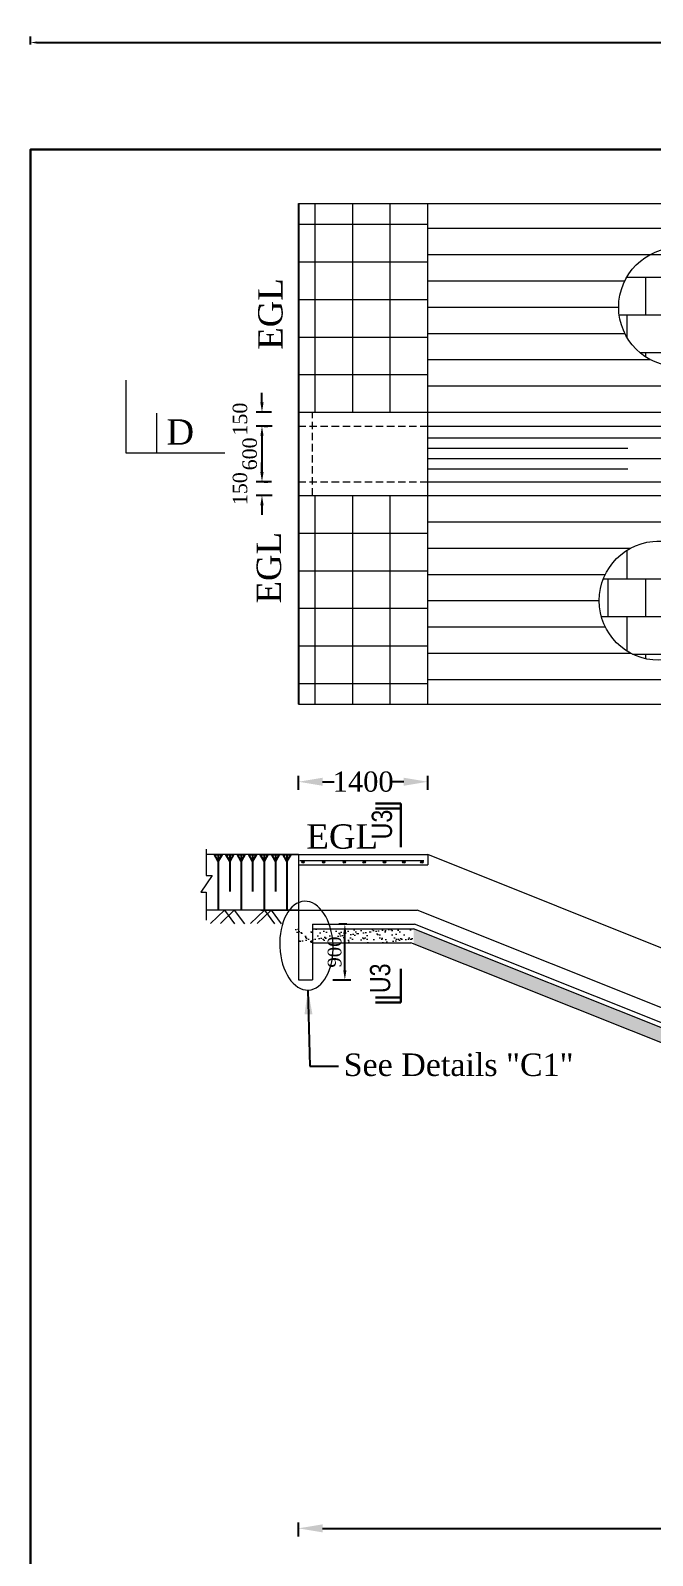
# Model space of a CAD drawing. Header units: metres. Extents: x -2434 to 11656, y -15288 to 8109.
# Drawn here: x 2874.2 to 2912.7, y -13537.4 to -13442.9 of the extents above; entities that cross this region are included whole.
import ezdxf

# ---------------------------------------------------------------- set-up
doc = ezdxf.new("R2010")
doc.units = ezdxf.units.M
doc.linetypes.add('DASHEDX2', pattern=[38.1, 25.4, -12.7])
doc.layers.add('Blocks', color=11, linetype='Continuous', lineweight=9)
doc.layers.add('Layer1', color=7, linetype='Continuous', lineweight=13)
doc.layers.add('LINE', color=7, linetype='Continuous')
doc.styles.get("Standard").update_dxf_attribs({"font": 'times.ttf'})
doc.styles.add('TIMES', font='ARIALN.TTF')
doc.dimstyles.get("Standard").update_dxf_attribs({"dimtxt": 0.5, "dimasz": 0.4075, "dimexe": 0.364, "dimexo": 0.219, "dimgap": 0.09, "dimtad": 0, "dimdec": 0, "dimlfac": 1000, "dimzin": 0, "dimdsep": 46, "dimtxsty": 'Standard', "dimcen": 0.09, "dimadec": 0, "dimazin": 0, "dimtfac": 1, "dimtdec": 0, "dimtofl": 0, "dimtmove": 0, "dimatfit": 3, "dimfxl": 1, "dimtolj": 1, "dimtzin": 0, "dimarcsym": 0})
pattern_1 = [(37.5, (3041.26503, -14146.55905), (-0.01840036, 0.56282522), [0, -0.443992, 0, -0.49657, 0, -0.4746625]), (7.5, (3041.265, -14146.55905), (0.5169518, 0.8243489), [0, -0.239522, 0, -0.400177, 0, -0.1533525]), (327.5, (3040.90575, -14146.55905), (0.90964123, 0.00165276), [0, -0.14605, 0, -0.52578, 0, -0.686435]), (317.5, (3040.90575, -14146.55905), (0.8780899, 0.2563687), [0, -0.073025, 0, -0.344678, 0, -0.394335])]

# ---------------------------------------------------------------- blocks, each defined once
blk = doc.blocks.new('*D538')
at = {"layer": 'Blocks', "color": 0, "lineweight": -2, "ltscale": 0.5}
for p, q in [((2874.157, -13443.728), (2874.157, -13443.244)), ((3065.915, -13443.728), (3065.915, -13443.244))]:
    blk.add_line(p, q, dxfattribs=at)
at = {"layer": 'Blocks', "color": 0, "linetype": 'ByBlock', "lineweight": -2, "ltscale": 0.5}
for p, q in [((2874.564, -13443.608), (2968.596, -13443.608)), ((3065.508, -13443.608), (2971.476, -13443.608))]:
    blk.add_line(p, q, dxfattribs=at)
at = {"layer": 'Blocks', "color": 0, "linetype": 'ByBlock', "lineweight": -3, "ltscale": 0.5}
for points in [[(2874.564, -13443.54), (2874.564, -13443.676), (2874.157, -13443.608)], [(3065.508, -13443.54), (3065.508, -13443.676), (3065.915, -13443.608)]]:
    blk.add_solid(points, dxfattribs=at)
at = {"layer": 'Defpoints', "color": 0, "linetype": 'ByBlock', "lineweight": -3, "ltscale": 0.5}
for p in [(3065.915, -13443.608), (2874.157, -13450.235), (3065.915, -13450.235)]:
    blk.add_point(p, dxfattribs=at)
at = {"layer": 'Blocks', "color": 0, "linetype": 'ByBlock', "lineweight": -2, "ltscale": 0.5, "insert": (2970.036, -13443.608), "char_height": 0.5, "attachment_point": 5}
blk.add_mtext('\\A1;191.76 m', dxfattribs=at)
blk = doc.blocks.new('A$C734E4CAF')
at = {"layer": 'Blocks', "lineweight": 13, "ltscale": 0.002}
h = blk.add_hatch(dxfattribs=at)
h.set_pattern_fill('AR-B88', color=0, scale=0.01, style=0)
h.set_pattern_definition([(0, (108.2436, -569.4196), (0, 2.032), []), (90, (108.2436, -569.4196), (-1.016, 2.032), [2.032, -2.032])])
h.paths.add_polyline_path([(-3.211, 0, 1), (3.211, 0, 1)])
at = {"layer": 'Blocks', "color": 0, "lineweight": 13, "ltscale": 0.05}
blk.add_circle((0, 0), 3.211, dxfattribs=at)
blk = doc.blocks.new('*D560')
at = {"layer": 'Blocks', "color": 0, "lineweight": -2, "ltscale": 0.5}
for p, q in [((2888.495, -13467.982), (2888.495, -13470.232)), ((2888.641, -13467.382), (2888.859, -13467.382)), ((2888.641, -13470.832), (2888.859, -13470.832))]:
    blk.add_line(p, q, dxfattribs=at)
at = {"layer": 'Blocks', "color": 0, "lineweight": -3, "ltscale": 0.5}
for points in [[(2888.395, -13467.982), (2888.595, -13467.982), (2888.495, -13467.382)], [(2888.395, -13470.232), (2888.595, -13470.232), (2888.495, -13470.832)]]:
    blk.add_solid(points, dxfattribs=at)
at = {"layer": 'Defpoints', "color": 0, "lineweight": -3, "ltscale": 0.5}
for p in [(2888.422, -13467.382), (2888.422, -13470.832), (2888.495, -13470.832)]:
    blk.add_point(p, dxfattribs=at)
at = {"layer": 'Blocks', "color": 0, "lineweight": 30, "ltscale": 0.5, "insert": (2887.737, -13469.107), "char_height": 0.9, "attachment_point": 5, "rotation": 90}
blk.add_mtext('\\A1;600', dxfattribs=at)
blk = doc.blocks.new('*D561')
at = {"layer": 'Blocks', "color": 0, "lineweight": -2, "ltscale": 0.5}
for p, q in [((2888.495, -13465.92), (2888.495, -13465.32)), ((2889.085, -13466.52), (2888.131, -13466.52)), ((2889.133, -13467.382), (2888.131, -13467.382)), ((2888.495, -13467.982), (2888.495, -13468.582))]:
    blk.add_line(p, q, dxfattribs=at)
at = {"layer": 'Blocks', "color": 0, "lineweight": -3, "ltscale": 0.5}
for points in [[(2888.395, -13465.92), (2888.595, -13465.92), (2888.495, -13466.52)], [(2888.395, -13467.982), (2888.595, -13467.982), (2888.495, -13467.382)]]:
    blk.add_solid(points, dxfattribs=at)
at = {"layer": 'Defpoints', "color": 0, "lineweight": -3, "ltscale": 0.5}
for p in [(2889.304, -13466.52), (2888.495, -13467.382), (2889.352, -13467.382)]:
    blk.add_point(p, dxfattribs=at)
at = {"layer": 'Blocks', "color": 0, "lineweight": 30, "ltscale": 0.5, "insert": (2887.137, -13466.951), "char_height": 0.9, "attachment_point": 5, "rotation": 90}
blk.add_mtext('\\A1;150', dxfattribs=at)
blk = doc.blocks.new('*D562')
at = {"layer": 'Blocks', "color": 0, "lineweight": -2, "ltscale": 0.5}
for p, q in [((2888.495, -13470.232), (2888.495, -13469.632)), ((2889.085, -13470.832), (2888.131, -13470.832)), ((2889.133, -13471.695), (2888.131, -13471.695)), ((2888.495, -13472.295), (2888.495, -13472.895))]:
    blk.add_line(p, q, dxfattribs=at)
at = {"layer": 'Blocks', "color": 0, "lineweight": -3, "ltscale": 0.5}
for points in [[(2888.395, -13470.232), (2888.595, -13470.232), (2888.495, -13470.832)], [(2888.395, -13472.295), (2888.595, -13472.295), (2888.495, -13471.695)]]:
    blk.add_solid(points, dxfattribs=at)
at = {"layer": 'Defpoints', "color": 0, "lineweight": -3, "ltscale": 0.5}
for p in [(2889.304, -13470.832), (2888.495, -13471.695), (2889.352, -13471.695)]:
    blk.add_point(p, dxfattribs=at)
at = {"layer": 'Blocks', "color": 0, "lineweight": 30, "ltscale": 0.5, "insert": (2887.137, -13471.263), "char_height": 0.9, "attachment_point": 5, "rotation": 90}
blk.add_mtext('\\A1;150', dxfattribs=at)
blk = doc.blocks.new('*D573')
at = {"layer": 'Blocks', "color": 0, "lineweight": -2, "ltscale": 0.5}
for p, q in [((2893.743, -13498.264), (2893.266, -13498.264)), ((2893.63, -13501.114), (2893.63, -13498.864)), ((2892.89, -13501.714), (2893.994, -13501.714))]:
    blk.add_line(p, q, dxfattribs=at)
at = {"layer": 'Blocks', "color": 0, "lineweight": -3, "ltscale": 0.5}
for points in [[(2893.53, -13498.864), (2893.73, -13498.864), (2893.63, -13498.264)], [(2893.53, -13501.114), (2893.73, -13501.114), (2893.63, -13501.714)]]:
    blk.add_solid(points, dxfattribs=at)
at = {"layer": 'Defpoints', "color": 0, "lineweight": -3, "ltscale": 0.5}
for p in [(2893.63, -13498.264), (2893.962, -13498.264), (2892.671, -13501.714)]:
    blk.add_point(p, dxfattribs=at)
at = {"layer": 'Blocks', "color": 0, "lineweight": 30, "ltscale": 0.5, "insert": (2892.996, -13499.989), "char_height": 0.85, "attachment_point": 5, "rotation": 90}
blk.add_mtext('\\A1;900', dxfattribs=at)
blk = doc.blocks.new('*D574')
at = {"layer": 'Blocks', "color": 0, "lineweight": -2, "ltscale": 0.5}
for p, q in [((2969.999, -13531.635), (2969.999, -13536.077)), ((2890.752, -13536.216), (2890.752, -13535.349)), ((2892.252, -13535.713), (2929.76, -13535.713)), ((2968.499, -13535.713), (2930.991, -13535.713))]:
    blk.add_line(p, q, dxfattribs=at)
at = {"layer": 'Blocks', "color": 0, "lineweight": -3, "ltscale": 0.5}
for points in [[(2892.252, -13535.463), (2892.252, -13535.963), (2890.752, -13535.713)], [(2968.499, -13535.463), (2968.499, -13535.963), (2969.999, -13535.713)]]:
    blk.add_solid(points, dxfattribs=at)
at = {"layer": 'Defpoints', "color": 0, "lineweight": -3, "ltscale": 0.5}
for p in [(2969.999, -13531.416), (2969.999, -13535.713), (2890.752, -13536.435)]:
    blk.add_point(p, dxfattribs=at)
at = {"layer": 'Blocks', "color": 0, "lineweight": 30, "ltscale": 0.5, "insert": (2930.376, -13535.713), "char_height": 1.25, "attachment_point": 5}
blk.add_mtext('\\A1;L', dxfattribs=at)
blk = doc.blocks.new('*D575')
at = {"layer": 'Blocks', "color": 0, "lineweight": -2, "ltscale": 0.5}
for p, q in [((2890.752, -13489.936), (2890.752, -13489.068)), ((2892.252, -13489.432), (2892.968, -13489.432)), ((2897.274, -13489.432), (2896.558, -13489.432)), ((2898.774, -13489.936), (2898.774, -13489.068))]:
    blk.add_line(p, q, dxfattribs=at)
at = {"layer": 'Blocks', "color": 0, "lineweight": -3, "ltscale": 0.5}
for points in [[(2892.252, -13489.182), (2892.252, -13489.682), (2890.752, -13489.432)], [(2897.274, -13489.182), (2897.274, -13489.682), (2898.774, -13489.432)]]:
    blk.add_solid(points, dxfattribs=at)
at = {"layer": 'Defpoints', "color": 0, "lineweight": -3, "ltscale": 0.5}
for p in [(2898.774, -13489.432), (2890.752, -13490.155), (2898.774, -13490.155)]:
    blk.add_point(p, dxfattribs=at)
at = {"layer": 'Blocks', "color": 0, "lineweight": 30, "ltscale": 0.5, "insert": (2894.763, -13489.432), "char_height": 1.25, "attachment_point": 5}
blk.add_mtext('\\A1;1400', dxfattribs=at)
blk = doc.blocks.new('*D587')
at = {"layer": 'Blocks', "color": 0, "lineweight": -2, "ltscale": 0.5}
for p, q in [((2874.157, -13443.728), (2874.157, -13443.244)), ((3065.915, -13443.728), (3065.915, -13443.244))]:
    blk.add_line(p, q, dxfattribs=at)
at = {"layer": 'Blocks', "color": 0, "linetype": 'ByBlock', "lineweight": -2, "ltscale": 0.5}
for p, q in [((2874.564, -13443.608), (2968.596, -13443.608)), ((3065.508, -13443.608), (2971.476, -13443.608))]:
    blk.add_line(p, q, dxfattribs=at)
at = {"layer": 'Blocks', "color": 0, "linetype": 'ByBlock', "lineweight": -3, "ltscale": 0.5}
for points in [[(2874.564, -13443.54), (2874.564, -13443.676), (2874.157, -13443.608)], [(3065.508, -13443.54), (3065.508, -13443.676), (3065.915, -13443.608)]]:
    blk.add_solid(points, dxfattribs=at)
at = {"layer": 'Defpoints', "color": 0, "linetype": 'ByBlock', "lineweight": -3, "ltscale": 0.5}
for p in [(3065.915, -13443.608), (2874.157, -13450.235), (3065.915, -13450.235)]:
    blk.add_point(p, dxfattribs=at)
at = {"layer": 'Blocks', "color": 0, "linetype": 'ByBlock', "lineweight": -2, "ltscale": 0.5, "insert": (2970.036, -13443.608), "char_height": 0.5, "attachment_point": 5}
blk.add_mtext('\\A1;191.76 m', dxfattribs=at)
blk = doc.blocks.new('*D605')
at = {"layer": 'Blocks', "color": 0, "lineweight": -2, "ltscale": 0.5}
for p, q in [((2888.495, -13467.982), (2888.495, -13470.232)), ((2888.641, -13467.382), (2888.859, -13467.382)), ((2888.641, -13470.832), (2888.859, -13470.832))]:
    blk.add_line(p, q, dxfattribs=at)
at = {"layer": 'Blocks', "color": 0, "lineweight": -3, "ltscale": 0.5}
for points in [[(2888.395, -13467.982), (2888.595, -13467.982), (2888.495, -13467.382)], [(2888.395, -13470.232), (2888.595, -13470.232), (2888.495, -13470.832)]]:
    blk.add_solid(points, dxfattribs=at)
at = {"layer": 'Defpoints', "color": 0, "lineweight": -3, "ltscale": 0.5}
for p in [(2888.422, -13467.382), (2888.422, -13470.832), (2888.495, -13470.832)]:
    blk.add_point(p, dxfattribs=at)
at = {"layer": 'Blocks', "color": 0, "lineweight": 30, "ltscale": 0.5, "insert": (2887.737, -13469.107), "char_height": 0.9, "attachment_point": 5, "rotation": 90}
blk.add_mtext('\\A1;600', dxfattribs=at)
blk = doc.blocks.new('*D606')
at = {"layer": 'Blocks', "color": 0, "lineweight": -2, "ltscale": 0.5}
for p, q in [((2888.495, -13465.92), (2888.495, -13465.32)), ((2889.085, -13466.52), (2888.131, -13466.52)), ((2889.133, -13467.382), (2888.131, -13467.382)), ((2888.495, -13467.982), (2888.495, -13468.582))]:
    blk.add_line(p, q, dxfattribs=at)
at = {"layer": 'Blocks', "color": 0, "lineweight": -3, "ltscale": 0.5}
for points in [[(2888.395, -13465.92), (2888.595, -13465.92), (2888.495, -13466.52)], [(2888.395, -13467.982), (2888.595, -13467.982), (2888.495, -13467.382)]]:
    blk.add_solid(points, dxfattribs=at)
at = {"layer": 'Defpoints', "color": 0, "lineweight": -3, "ltscale": 0.5}
for p in [(2889.304, -13466.52), (2888.495, -13467.382), (2889.352, -13467.382)]:
    blk.add_point(p, dxfattribs=at)
at = {"layer": 'Blocks', "color": 0, "lineweight": 30, "ltscale": 0.5, "insert": (2887.137, -13466.951), "char_height": 0.9, "attachment_point": 5, "rotation": 90}
blk.add_mtext('\\A1;150', dxfattribs=at)
blk = doc.blocks.new('*D607')
at = {"layer": 'Blocks', "color": 0, "lineweight": -2, "ltscale": 0.5}
for p, q in [((2888.495, -13470.232), (2888.495, -13469.632)), ((2889.085, -13470.832), (2888.131, -13470.832)), ((2889.133, -13471.695), (2888.131, -13471.695)), ((2888.495, -13472.295), (2888.495, -13472.895))]:
    blk.add_line(p, q, dxfattribs=at)
at = {"layer": 'Blocks', "color": 0, "lineweight": -3, "ltscale": 0.5}
for points in [[(2888.395, -13470.232), (2888.595, -13470.232), (2888.495, -13470.832)], [(2888.395, -13472.295), (2888.595, -13472.295), (2888.495, -13471.695)]]:
    blk.add_solid(points, dxfattribs=at)
at = {"layer": 'Defpoints', "color": 0, "lineweight": -3, "ltscale": 0.5}
for p in [(2889.304, -13470.832), (2888.495, -13471.695), (2889.352, -13471.695)]:
    blk.add_point(p, dxfattribs=at)
at = {"layer": 'Blocks', "color": 0, "lineweight": 30, "ltscale": 0.5, "insert": (2887.137, -13471.263), "char_height": 0.9, "attachment_point": 5, "rotation": 90}
blk.add_mtext('\\A1;150', dxfattribs=at)
blk = doc.blocks.new('*D618')
at = {"layer": 'Blocks', "color": 0, "lineweight": -2, "ltscale": 0.5}
for p, q in [((2893.743, -13498.264), (2893.266, -13498.264)), ((2893.63, -13501.114), (2893.63, -13498.864)), ((2892.89, -13501.714), (2893.994, -13501.714))]:
    blk.add_line(p, q, dxfattribs=at)
at = {"layer": 'Blocks', "color": 0, "lineweight": -3, "ltscale": 0.5}
for points in [[(2893.53, -13498.864), (2893.73, -13498.864), (2893.63, -13498.264)], [(2893.53, -13501.114), (2893.73, -13501.114), (2893.63, -13501.714)]]:
    blk.add_solid(points, dxfattribs=at)
at = {"layer": 'Defpoints', "color": 0, "lineweight": -3, "ltscale": 0.5}
for p in [(2893.63, -13498.264), (2893.962, -13498.264), (2892.671, -13501.714)]:
    blk.add_point(p, dxfattribs=at)
at = {"layer": 'Blocks', "color": 0, "lineweight": 30, "ltscale": 0.5, "insert": (2892.996, -13499.989), "char_height": 0.85, "attachment_point": 5, "rotation": 90}
blk.add_mtext('\\A1;900', dxfattribs=at)
blk = doc.blocks.new('*D619')
at = {"layer": 'Blocks', "color": 0, "lineweight": -2, "ltscale": 0.5}
for p, q in [((2969.999, -13531.635), (2969.999, -13536.077)), ((2890.752, -13536.216), (2890.752, -13535.349)), ((2892.252, -13535.713), (2929.76, -13535.713)), ((2968.499, -13535.713), (2930.991, -13535.713))]:
    blk.add_line(p, q, dxfattribs=at)
at = {"layer": 'Blocks', "color": 0, "lineweight": -3, "ltscale": 0.5}
for points in [[(2892.252, -13535.463), (2892.252, -13535.963), (2890.752, -13535.713)], [(2968.499, -13535.463), (2968.499, -13535.963), (2969.999, -13535.713)]]:
    blk.add_solid(points, dxfattribs=at)
at = {"layer": 'Defpoints', "color": 0, "lineweight": -3, "ltscale": 0.5}
for p in [(2969.999, -13531.416), (2969.999, -13535.713), (2890.752, -13536.435)]:
    blk.add_point(p, dxfattribs=at)
at = {"layer": 'Blocks', "color": 0, "lineweight": 30, "ltscale": 0.5, "insert": (2930.376, -13535.713), "char_height": 1.25, "attachment_point": 5}
blk.add_mtext('\\A1;L', dxfattribs=at)
blk = doc.blocks.new('*D620')
at = {"layer": 'Blocks', "color": 0, "lineweight": -2, "ltscale": 0.5}
for p, q in [((2890.752, -13489.936), (2890.752, -13489.068)), ((2892.252, -13489.432), (2892.968, -13489.432)), ((2897.274, -13489.432), (2896.558, -13489.432)), ((2898.774, -13489.936), (2898.774, -13489.068))]:
    blk.add_line(p, q, dxfattribs=at)
at = {"layer": 'Blocks', "color": 0, "lineweight": -3, "ltscale": 0.5}
for points in [[(2892.252, -13489.182), (2892.252, -13489.682), (2890.752, -13489.432)], [(2897.274, -13489.182), (2897.274, -13489.682), (2898.774, -13489.432)]]:
    blk.add_solid(points, dxfattribs=at)
at = {"layer": 'Defpoints', "color": 0, "lineweight": -3, "ltscale": 0.5}
for p in [(2898.774, -13489.432), (2890.752, -13490.155), (2898.774, -13490.155)]:
    blk.add_point(p, dxfattribs=at)
at = {"layer": 'Blocks', "color": 0, "lineweight": 30, "ltscale": 0.5, "insert": (2894.763, -13489.432), "char_height": 1.25, "attachment_point": 5}
blk.add_mtext('\\A1;1400', dxfattribs=at)

msp = doc.modelspace()

# ---------------------------------------------------------------- hatches: boundary and pattern name
at = {"layer": 'Blocks', "lineweight": 13, "ltscale": 0.05}
for points in [[(2890.958849, -13494.401477, 1), (2891.113155, -13494.401477, 1)], [(2890.958849, -13494.401477, 1), (2891.113155, -13494.401477, 1)], [(2892.236295, -13494.401477, 1), (2892.390602, -13494.401477, 1)], [(2892.236295, -13494.401477, 1), (2892.390602, -13494.401477, 1)], [(2893.515141, -13494.401477, 1), (2893.669448, -13494.401477, 1)], [(2893.515141, -13494.401477, 1), (2893.669448, -13494.401477, 1)], [(2894.753247, -13494.401477, 1), (2894.907553, -13494.401477, 1)], [(2894.753247, -13494.401477, 1), (2894.907553, -13494.401477, 1)], [(2896.005516, -13494.401477, 1), (2896.159822, -13494.401477, 1)], [(2896.005516, -13494.401477, 1), (2896.159822, -13494.401477, 1)], [(2897.207078, -13494.401477, 1), (2897.361384, -13494.401477, 1)], [(2897.207078, -13494.401477, 1), (2897.361384, -13494.401477, 1)], [(2898.324538, -13494.401477, 1), (2898.478844, -13494.401477, 1)], [(2898.324538, -13494.401477, 1), (2898.478844, -13494.401477, 1)]]:
    msp.add_hatch(color=0, dxfattribs=at).paths.add_polyline_path(points)
at = {"layer": 'Blocks', "lineweight": 5, "ltscale": 0.05}
h = msp.add_hatch(dxfattribs=at)
h.set_pattern_fill('AR-SAND', color=0, scale=0.0115, style=0)
h.set_pattern_definition(pattern_1)
edge = h.paths.add_edge_path()
edge.add_line((2897.887769, -13498.551158), (2890.417138, -13498.551158))
edge.add_ellipse((2888.918064, -13499.593477), major_axis=(0.120804, -2.752532), ratio=0.598963303, start_angle=92.23859277, end_angle=110.73779782, ccw=False)
edge.add_line((2890.560753, -13499.413658), (2897.721666, -13499.413658))
edge.add_line((2897.721666, -13499.413658), (2897.887769, -13499.480099))
edge.add_line((2897.887769, -13499.480099), (2897.887769, -13498.551158))
h.paths.add_polyline_path([(2890.501802, -13501.263038), (2890.501802, -13498.714279), (2891.987785, -13498.714279), (2891.987785, -13501.263038)], flags=9)
h = msp.add_hatch(dxfattribs=at)
h.set_pattern_fill('AR-SAND', color=0, scale=0.0115, style=0)
h.set_pattern_definition(pattern_1)
edge = h.paths.add_edge_path()
edge.add_line((2897.887769, -13498.551158), (2890.417138, -13498.551158))
edge.add_ellipse((2888.918064, -13499.593477), major_axis=(0.120804, -2.752532), ratio=0.598963303, start_angle=92.23859277, end_angle=110.73779782, ccw=False)
edge.add_line((2890.560753, -13499.413658), (2897.721666, -13499.413658))
edge.add_line((2897.721666, -13499.413658), (2897.887769, -13499.480099))
edge.add_line((2897.887769, -13499.480099), (2897.887769, -13498.551158))
h.paths.add_polyline_path([(2890.501802, -13501.263038), (2890.501802, -13498.714279), (2891.987785, -13498.714279), (2891.987785, -13501.263038)], flags=9)
h = msp.add_hatch(dxfattribs=at)
h.set_pattern_fill('AR-SAND', color=0, scale=0.0115, style=0)
h.set_pattern_definition(pattern_1)
edge = h.paths.add_edge_path()
edge.add_line((2897.887769, -13498.551158), (2897.887769, -13499.480099))
edge.add_line((2897.887769, -13499.480099), (2930.828113, -13512.656237))
edge.add_ellipse((2932.408958, -13513.583788), major_axis=(0.120804, -2.752532), ratio=0.598963303, start_angle=228.94664793, end_angle=248.80820933, ccw=False)
edge.add_line((2931.086362, -13511.830596), (2897.887769, -13498.551158))
h = msp.add_hatch(dxfattribs=at)
h.set_pattern_fill('AR-SAND', color=0, scale=0.0115, style=0)
h.set_pattern_definition(pattern_1)
edge = h.paths.add_edge_path()
edge.add_line((2897.887769, -13498.551158), (2897.887769, -13499.480099))
edge.add_line((2897.887769, -13499.480099), (2930.828113, -13512.656237))
edge.add_ellipse((2932.408958, -13513.583788), major_axis=(0.120804, -2.752532), ratio=0.598963303, start_angle=228.94664793, end_angle=248.80820933, ccw=False)
edge.add_line((2931.086362, -13511.830596), (2897.887769, -13498.551158))

# ---------------------------------------------------------------- linework, layer by layer
at = {"color": 0, "linetype": 'Continuous', "lineweight": -3, "ltscale": 0.5}
msp.add_line((2890.752398, -13453.582125), (2890.752398, -13484.632125), dxfattribs=at)
msp.add_line((2890.752398, -13453.582125), (2890.752398, -13484.632125), dxfattribs=at)
at = {"layer": 'Blocks', "color": 0, "lineweight": 13, "ltscale": 0.05}
for p, q in [((2890.752398, -13453.582125), (2898.773648, -13453.582125)), ((2890.752398, -13453.582125), (2898.773648, -13453.582125)), ((2891.787398, -13466.519625), (2891.787398, -13453.582125)), ((2891.787398, -13466.519625), (2891.787398, -13453.582125)), ((2891.787398, -13466.519625), (2891.787398, -13453.582125)), ((2891.787398, -13466.519625), (2891.787398, -13453.582125)), ((2894.116148, -13466.519625), (2894.116148, -13453.582125)), ((2894.116148, -13466.519625), (2894.116148, -13453.582125)), ((2896.444898, -13466.519625), (2896.444898, -13453.582125)), ((2896.444898, -13466.519625), (2896.444898, -13453.582125)), ((2898.773648, -13484.632125), (2898.773648, -13453.582125)), ((2898.773648, -13484.632125), (2898.773648, -13453.582125)), ((2890.752398, -13454.875875), (2898.773648, -13454.875875)), ((2890.752398, -13454.875875), (2898.773648, -13454.875875)), ((2898.773648, -13455.123973), (2960.816278, -13455.123973)), ((2898.773648, -13455.123973), (2960.816278, -13455.123973)), ((2898.773648, -13456.751923), (2929.794963, -13456.751923)), ((2898.773648, -13456.751923), (2929.794963, -13456.751923)), ((2890.752398, -13457.204625), (2898.773648, -13457.204625)), ((2890.752398, -13457.204625), (2898.773648, -13457.204625)), ((2898.773648, -13458.379874), (2910.970356, -13458.379874)), ((2898.773648, -13458.379874), (2910.970356, -13458.379874)), ((2890.752398, -13459.533375), (2898.773648, -13459.533375)), ((2890.752398, -13459.533375), (2898.773648, -13459.533375)), ((2898.773648, -13460.007824), (2910.592086, -13460.007824)), ((2898.773648, -13460.007824), (2910.592086, -13460.007824)), ((2898.773648, -13461.635774), (2910.970356, -13461.635774)), ((2898.773648, -13461.635774), (2910.970356, -13461.635774)), ((2890.752398, -13461.862125), (2898.773648, -13461.862125)), ((2890.752398, -13461.862125), (2898.773648, -13461.862125)), ((2898.773648, -13463.263725), (2912.543159, -13463.263725)), ((2898.773648, -13463.263725), (2912.543159, -13463.263725)), ((2890.752398, -13464.190875), (2898.773648, -13464.190875)), ((2890.752398, -13464.190875), (2898.773648, -13464.190875)), ((2880.056482, -13464.543881), (2880.056482, -13469.034781)), ((2880.056482, -13464.543881), (2880.056482, -13469.034781)), ((2898.773648, -13464.891675), (2960.816278, -13464.891675)), ((2898.773648, -13464.891675), (2960.816278, -13464.891675)), ((2881.987682, -13469.034781), (2881.987682, -13466.593215)), ((2881.987682, -13469.034781), (2881.987682, -13466.593215)), ((2890.752398, -13466.519625), (2969.984238, -13466.519625)), ((2890.752398, -13466.519625), (2969.984238, -13466.519625)), ((2898.682402, -13467.382125), (2969.984238, -13467.382125)), ((2898.682402, -13467.382125), (2969.984238, -13467.382125)), ((2898.773648, -13468.120301), (2917.598105, -13468.120301)), ((2898.773648, -13468.120301), (2917.598105, -13468.120301)), ((2880.056482, -13469.034781), (2886.186939, -13469.034781)), ((2880.056482, -13469.034781), (2886.186939, -13469.034781)), ((2898.773648, -13468.760466), (2911.151644, -13468.760466)), ((2898.773648, -13468.760466), (2911.151644, -13468.760466)), ((2898.773648, -13469.400631), (2917.639241, -13469.400631)), ((2898.773648, -13469.400631), (2917.639241, -13469.400631)), ((2898.773648, -13470.040795), (2911.151644, -13470.040795)), ((2898.773648, -13470.040795), (2911.151644, -13470.040795)), ((2898.730488, -13470.832125), (2969.984238, -13470.832125)), ((2898.730488, -13470.832125), (2969.984238, -13470.832125)), ((2890.752398, -13471.694625), (2969.984238, -13471.694625)), ((2890.752398, -13471.694625), (2969.984238, -13471.694625)), ((2891.787398, -13484.632125), (2891.787398, -13471.694625)), ((2891.787398, -13484.632125), (2891.787398, -13471.694625)), ((2891.787398, -13484.632125), (2891.787398, -13471.694625)), ((2891.787398, -13484.632125), (2891.787398, -13471.694625)), ((2894.116148, -13484.632125), (2894.116148, -13471.694625)), ((2894.116148, -13484.632125), (2894.116148, -13471.694625)), ((2896.444898, -13484.632125), (2896.444898, -13471.694625)), ((2896.444898, -13484.632125), (2896.444898, -13471.694625)), ((2898.773648, -13473.322576), (2960.816278, -13473.322576)), ((2898.773648, -13473.322576), (2960.816278, -13473.322576)), ((2890.752398, -13474.023375), (2898.773648, -13474.023375)), ((2890.752398, -13474.023375), (2898.773648, -13474.023375)), ((2898.773648, -13474.950526), (2911.334486, -13474.950526)), ((2898.773648, -13474.950526), (2911.334486, -13474.950526)), ((2890.752398, -13476.352125), (2898.773648, -13476.352125)), ((2890.752398, -13476.352125), (2898.773648, -13476.352125)), ((2898.773648, -13476.578477), (2909.761683, -13476.578477)), ((2898.773648, -13476.578477), (2909.761683, -13476.578477)), ((2898.773648, -13478.206427), (2909.383413, -13478.206427)), ((2898.773648, -13478.206427), (2909.383413, -13478.206427)), ((2890.752398, -13478.680875), (2898.773648, -13478.680875)), ((2890.752398, -13478.680875), (2898.773648, -13478.680875)), ((2898.773648, -13479.834377), (2909.761683, -13479.834377)), ((2898.773648, -13479.834377), (2909.761683, -13479.834377)), ((2890.752398, -13481.009625), (2898.773648, -13481.009625)), ((2890.752398, -13481.009625), (2898.773648, -13481.009625)), ((2898.773648, -13481.462328), (2911.334486, -13481.462328)), ((2898.773648, -13481.462328), (2911.334486, -13481.462328)), ((2890.752398, -13483.338375), (2898.773648, -13483.338375)), ((2890.752398, -13483.338375), (2898.773648, -13483.338375)), ((2898.773648, -13483.090278), (2960.816278, -13483.090278)), ((2898.773648, -13483.090278), (2960.816278, -13483.090278)), ((2890.752398, -13484.632125), (2898.773648, -13484.632125)), ((2890.752398, -13484.632125), (2898.773648, -13484.632125)), ((2890.752398, -13493.951158), (2885.041045, -13493.951158)), ((2890.752398, -13493.951158), (2885.041045, -13493.951158)), ((2888.423648, -13493.951158), (2898.773648, -13493.951158)), ((2888.423648, -13493.951158), (2898.773648, -13493.951158)), ((2890.752398, -13493.951158), (2890.752398, -13501.713658)), ((2890.752398, -13493.951158), (2890.752398, -13501.713658)), ((2890.752398, -13494.585501), (2898.773648, -13494.585501)), ((2890.752398, -13494.585501), (2898.773648, -13494.585501)), ((2890.836114, -13494.320636), (2898.526796, -13494.320636)), ((2890.836114, -13494.320636), (2898.526796, -13494.320636)), ((2970.846738, -13522.780395), (2898.773648, -13493.951158)), ((2898.773648, -13493.951158), (2898.773648, -13494.585501)), ((2970.846738, -13522.780395), (2898.773648, -13493.951158)), ((2898.773648, -13493.951158), (2898.773648, -13494.585501)), ((2890.752398, -13497.401158), (2885.041045, -13497.401158)), ((2890.752398, -13497.401158), (2885.041045, -13497.401158)), ((2888.423648, -13497.401158), (2898.109238, -13497.401158)), ((2888.423648, -13497.401158), (2898.109238, -13497.401158)), ((2970.846738, -13526.496158), (2898.109238, -13497.401158)), ((2970.846738, -13526.496158), (2898.109238, -13497.401158)), ((2891.614898, -13498.263658), (2897.943136, -13498.263658)), ((2891.614898, -13498.263658), (2891.614898, -13501.713658)), ((2891.614898, -13498.263658), (2897.943136, -13498.263658)), ((2891.614898, -13498.263658), (2891.614898, -13501.713658)), ((2931.979898, -13511.878363), (2897.943136, -13498.263658)), ((2931.979898, -13511.878363), (2897.943136, -13498.263658)), ((2891.614898, -13498.551158), (2897.887769, -13498.551158)), ((2891.614898, -13498.551158), (2897.887769, -13498.551158)), ((2891.614898, -13499.413658), (2897.721666, -13499.413658)), ((2891.614898, -13499.413658), (2897.721666, -13499.413658)), ((2931.979898, -13513.116951), (2897.721666, -13499.413658)), ((2931.979898, -13513.116951), (2897.721666, -13499.413658)), ((2931.979898, -13512.18801), (2897.887769, -13498.551158)), ((2931.979898, -13512.18801), (2897.887769, -13498.551158)), ((2890.752398, -13501.713658), (2891.614898, -13501.713658)), ((2890.752398, -13501.713658), (2891.614898, -13501.713658))]:
    msp.add_line(p, q, dxfattribs=at)
at = {"layer": 'Blocks', "color": 0, "linetype": 'DASHEDX2', "lineweight": 15, "ltscale": 0.018}
for p, q in [((2891.614898, -13471.694625), (2891.614898, -13466.519625)), ((2891.614898, -13471.694625), (2891.614898, -13466.519625)), ((2890.752398, -13467.382125), (2898.660719, -13467.382125)), ((2890.752398, -13467.382125), (2898.660719, -13467.382125)), ((2890.752398, -13470.832125), (2898.701986, -13470.832125)), ((2890.752398, -13470.832125), (2898.701986, -13470.832125))]:
    msp.add_line(p, q, dxfattribs=at)
at = {"layer": 'Blocks', "color": 0, "lineweight": 13, "ltscale": 0.05}
for points in [[(2890.752398, -13453.582125), (2924.122677, -13453.582125), (2924.122677, -13454.903088), (2940.265347, -13451.528441), (2940.265347, -13453.582125), (2980.189926, -13453.582125)], [(2890.752398, -13453.582125), (2924.122677, -13453.582125), (2924.122677, -13454.903088), (2940.265347, -13451.528441), (2940.265347, -13453.582125), (2980.189926, -13453.582125)], [(2890.752398, -13484.632125), (2924.122677, -13484.632125), (2924.122677, -13486.682955), (2940.265347, -13483.244912), (2940.265347, -13484.632125), (2980.989821, -13484.632125)], [(2890.752398, -13484.632125), (2924.122677, -13484.632125), (2924.122677, -13486.682955), (2940.265347, -13483.244912), (2940.265347, -13484.632125), (2980.989821, -13484.632125)], [(2885.041045, -13493.617047), (2885.041045, -13495.250819), (2885.418088, -13495.250819), (2884.715886, -13496.285065), (2885.041045, -13496.285065), (2885.041045, -13498.013648)], [(2885.041045, -13493.617047), (2885.041045, -13495.250819), (2885.418088, -13495.250819), (2884.715886, -13496.285065), (2885.041045, -13496.285065), (2885.041045, -13498.013648)], [(2885.306697, -13498.219226), (2886.165008, -13497.401158), (2886.790599, -13498.230265)], [(2885.306697, -13498.219226), (2886.165008, -13497.401158), (2886.790599, -13498.230265)], [(2885.924315, -13498.219226), (2886.782626, -13497.401158), (2887.408218, -13498.230265)], [(2885.924315, -13498.219226), (2886.782626, -13497.401158), (2887.408218, -13498.230265)], [(2887.790575, -13498.219226), (2888.648886, -13497.401158), (2889.274478, -13498.230265)], [(2887.790575, -13498.219226), (2888.648886, -13497.401158), (2889.274478, -13498.230265)], [(2888.205634, -13498.219226), (2889.063945, -13497.401158), (2889.689536, -13498.230265)], [(2888.205634, -13498.219226), (2889.063945, -13497.401158), (2889.689536, -13498.230265)]]:
    msp.add_lwpolyline(points, dxfattribs=at)
for centre in [(2891.036002, -13494.401477), (2891.036002, -13494.401477), (2892.313449, -13494.401477), (2892.313449, -13494.401477), (2893.592294, -13494.401477), (2893.592294, -13494.401477), (2894.8304, -13494.401477), (2894.8304, -13494.401477), (2896.082669, -13494.401477), (2896.082669, -13494.401477), (2897.284231, -13494.401477), (2897.284231, -13494.401477), (2898.401691, -13494.401477), (2898.401691, -13494.401477)]:
    msp.add_circle(centre, 0.077153, dxfattribs=at)
at = {"layer": 'Blocks', "color": 0, "lineweight": 13, "ltscale": 0.05, "extrusion": (0, 0, -1)}
msp.add_ellipse((2891.246814, -13499.593477), major_axis=(0.120804, -2.752532), ratio=0.598963303, dxfattribs=at)
msp.add_ellipse((2891.246814, -13499.593477), major_axis=(0.120804, -2.752532), ratio=0.598963303, dxfattribs=at)
at = {"layer": 'Layer1', "color": 7, "lineweight": 30}
for p, q in [((2897.097235, -13490.780222), (2895.530757, -13490.780222)), ((2897.097235, -13490.780222), (2895.530757, -13490.780222)), ((2897.097235, -13493.489824), (2897.097235, -13490.780222)), ((2897.097235, -13493.489824), (2897.097235, -13490.780222)), ((2895.530757, -13491.086926), (2897.097235, -13491.086926)), ((2895.530757, -13491.086926), (2897.097235, -13491.086926)), ((2897.097235, -13501.019687), (2897.097235, -13503.113006)), ((2897.097235, -13501.019687), (2897.097235, -13503.113006)), ((2895.530757, -13502.806302), (2897.097235, -13502.806302)), ((2895.530757, -13502.806302), (2897.097235, -13502.806302)), ((2897.097235, -13503.113006), (2895.530757, -13503.113006)), ((2897.097235, -13503.113006), (2895.530757, -13503.113006))]:
    msp.add_line(p, q, dxfattribs=at)
at = {"layer": 'LINE', "color": 1, "linetype": 'ByBlock', "lineweight": 30, "ltscale": 0.5}
msp.add_lwpolyline([(2874.15679, -13585.83554), (2874.15679, -13450.235024), (3065.915096, -13450.235024), (3065.915096, -13585.83554), (2874.15679, -13585.83554)], close=True, dxfattribs=at)
msp.add_lwpolyline([(2874.15679, -13585.83554), (2874.15679, -13450.235024), (3065.915096, -13450.235024), (3065.915096, -13585.83554), (2874.15679, -13585.83554)], close=True, dxfattribs=at)

# ---------------------------------------------------------------- block references
at = {"layer": 'Blocks', "color": 0, "lineweight": 13, "ltscale": 0.05, "xscale": 1.149999999999636, "yscale": 1.150000000001455, "zscale": 1.15}
for p in [(2914.284305, -13460.007824), (2914.284305, -13460.007824), (2913.075632, -13478.206427), (2913.075632, -13478.206427)]:
    msp.add_blockref('A$C734E4CAF', p, dxfattribs=at)

# ---------------------------------------------------------------- texts
at = {"color": 0, "linetype": 'ByBlock', "lineweight": 30, "ltscale": 0.5, "char_height": 1.5104099, "width": 87.17156097, "attachment_point": 1, "rotation": 90}
for insert in [(2888.259666, -13462.651777), (2888.259666, -13462.651777), (2888.164221, -13478.380181), (2888.164221, -13478.380181)]:
    msp.add_mtext('EGL', dxfattribs=dict(at, insert=insert))
at = {"color": 0, "linetype": 'ByBlock', "lineweight": 30, "ltscale": 0.5, "attachment_point": 1}
for s, insert, char_height, width in [('D', (2882.579997, -13466.964161), 1.568985, 53.38644999), ('D', (2882.579997, -13466.964161), 1.568985, 53.38644999), ('EGL', (2891.248164, -13492.069849), 1.5104099, 87.17156097), ('EGL', (2891.248164, -13492.069849), 1.5104099, 87.17156097), ('See Details "C1"', (2893.555986, -13506.276716), 1.39465363, 72.91423283), ('See Details "C1"', (2893.555986, -13506.276716), 1.39465363, 72.91423283)]:
    msp.add_mtext(s, dxfattribs=dict(at, insert=insert, char_height=char_height, width=width))
at = {"layer": 'Layer1', "color": 7, "lineweight": 30, "char_height": 1.2570075, "width": 2.67428346, "attachment_point": 1, "rotation": 90, "style": 'TIMES'}
for insert in [(2895.292539, -13493.003536), (2895.292539, -13493.003536), (2895.184077, -13502.535814), (2895.184077, -13502.535814)]:
    msp.add_mtext('U3', dxfattribs=dict(at, insert=insert))

# ---------------------------------------------------------------- dimensions: what is measured, and where the dimension line sits
at = {"layer": 'Blocks', "color": 0, "linetype": 'ByBlock', "lineweight": -2, "ltscale": 0.5}
for picture in ['*D538', '*D587']:
    dim = msp.add_linear_dim(base=(3065.915096, -13443.607674), p1=(2874.15679, -13450.235024), p2=(3065.915096, -13450.235024), dimstyle='Standard', override={"dimdec": 2, "dimlfac": 1, "dimpost": ' m', "dimtdec": 2, "dimfxl": 0.12, "dimfxlon": 1}, dxfattribs=at)
    dim.commit()
    dim.dimension.update_dxf_attribs({"geometry": picture, "text_midpoint": (2970.035943, -13443.607674)})
at = {"layer": 'Blocks', "color": 0, "lineweight": 30, "ltscale": 0.5}
for base, p1, p2, text, override, picture, middle in [((2888.494614, -13467.382125), (2889.303564, -13466.519625), (2889.351585, -13467.382125), '150', {"dimtxt": 0.9, "dimasz": 0.6, "dimgap": 0.9, "dimtad": 1, "dimdec": 2, "dimlfac": 1, "dimpost": ' m', "dimtdec": 2, "dimfxl": 0.12}, '*D561', (2888.494614, -13466.950875)), ((2888.494614, -13467.382125), (2889.303564, -13466.519625), (2889.351585, -13467.382125), '150', {"dimtxt": 0.9, "dimasz": 0.6, "dimgap": 0.9, "dimtad": 1, "dimdec": 2, "dimlfac": 1, "dimpost": ' m', "dimtdec": 2, "dimfxl": 0.12}, '*D606', (2888.494614, -13466.950875)), ((2888.494614, -13471.694625), (2889.303564, -13470.832125), (2889.351585, -13471.694625), '150', {"dimtxt": 0.9, "dimasz": 0.6, "dimgap": 0.9, "dimtad": 1, "dimdec": 2, "dimlfac": 1, "dimpost": ' m', "dimtdec": 2, "dimfxl": 0.12}, '*D562', (2888.494614, -13471.263375)), ((2888.494614, -13471.694625), (2889.303564, -13470.832125), (2889.351585, -13471.694625), '150', {"dimtxt": 0.9, "dimasz": 0.6, "dimgap": 0.9, "dimtad": 1, "dimdec": 2, "dimlfac": 1, "dimpost": ' m', "dimtdec": 2, "dimfxl": 0.12}, '*D607', (2888.494614, -13471.263375)), ((2893.629914, -13498.263658), (2892.670639, -13501.713658), (2893.96215, -13498.263658), '900', {"dimtxt": 0.85, "dimasz": 0.6, "dimgap": 0.2, "dimtad": 1, "dimdec": 2, "dimlfac": 1, "dimpost": ' m', "dimtdec": 2, "dimfxl": 0.12}, '*D573', (2893.629914, -13499.988658)), ((2893.629914, -13498.263658), (2892.670639, -13501.713658), (2893.96215, -13498.263658), '900', {"dimtxt": 0.85, "dimasz": 0.6, "dimgap": 0.2, "dimtad": 1, "dimdec": 2, "dimlfac": 1, "dimpost": ' m', "dimtdec": 2, "dimfxl": 0.12}, '*D618', (2893.629914, -13499.988658))]:
    dim = msp.add_linear_dim(base=base, p1=p1, p2=p2, angle=90, text=text, dimstyle='Standard', override=override, dxfattribs=at)
    dim.commit()
    dim.dimension.update_dxf_attribs({"geometry": picture, "text_midpoint": middle, "dimtype": 160})
for picture in ['*D560', '*D605']:
    dim = msp.add_linear_dim(base=(2888.494614, -13470.832125), p1=(2888.421636, -13467.382125), p2=(2888.421636, -13470.832125), angle=90, text='600', dimstyle='Standard', override={"dimtxt": 0.9, "dimasz": 0.6, "dimgap": 0.3, "dimtad": 1, "dimdec": 2, "dimlfac": 1, "dimpost": ' m', "dimtdec": 2, "dimfxl": 0.12}, dxfattribs=at)
    dim.commit()
    dim.dimension.update_dxf_attribs({"geometry": picture, "text_midpoint": (2887.736827, -13469.107125)})
for base, p1, p2, text, picture, middle in [((2898.773648, -13489.431969), (2890.752398, -13490.154604), (2898.773648, -13490.154604), '1400', '*D575', (2894.763023, -13489.431969)), ((2898.773648, -13489.431969), (2890.752398, -13490.154604), (2898.773648, -13490.154604), '1400', '*D620', (2894.763023, -13489.431969)), ((2969.998738, -13535.712633), (2890.752398, -13536.435269), (2969.998738, -13531.416157), 'L', '*D574', (2930.375568, -13535.712633)), ((2969.998738, -13535.712633), (2890.752398, -13536.435269), (2969.998738, -13531.416157), 'L', '*D619', (2930.375568, -13535.712633))]:
    dim = msp.add_linear_dim(base=base, p1=p1, p2=p2, text=text, dimstyle='Standard', override={"dimtxt": 1.25, "dimasz": 1.5, "dimdec": 2, "dimlfac": 1, "dimpost": ' m', "dimtdec": 2, "dimfxl": 0.12}, dxfattribs=at)
    dim.commit()
    dim.dimension.update_dxf_attribs({"geometry": picture, "text_midpoint": middle})

# ---------------------------------------------------------------- leaders
at = {"layer": 'Blocks', "color": 0, "lineweight": 13, "ltscale": 0.05}
for points in [[(2885.789892, -13493.951158), (2885.789892, -13497.401158)], [(2885.789892, -13493.951158), (2885.789892, -13497.401158)], [(2886.498821, -13493.951158), (2886.498821, -13496.242344)], [(2886.498821, -13493.951158), (2886.498821, -13496.242344)], [(2887.207751, -13493.951158), (2887.207751, -13497.401158)], [(2887.207751, -13493.951158), (2887.207751, -13497.401158)], [(2887.91668, -13493.951158), (2887.91668, -13496.242344)], [(2887.91668, -13493.951158), (2887.91668, -13496.242344)], [(2888.62561, -13493.951158), (2888.62561, -13497.401158)], [(2888.62561, -13493.951158), (2888.62561, -13497.401158)], [(2889.334539, -13493.951158), (2889.334539, -13496.242344)], [(2889.334539, -13493.951158), (2889.334539, -13496.242344)], [(2890.043468, -13493.951158), (2890.043468, -13497.401158)], [(2890.043468, -13493.951158), (2890.043468, -13497.401158)]]:
    msp.add_leader(points, dimstyle='Standard', override={"dimgap": 0.09, "dimtad": 0, "dimdec": 2, "dimlfac": 1, "dimpost": ' m', "dimtdec": 2, "dimldrblk": 'DatumBlank', "dimfxl": 0.12, "dimfxlon": 1}, dxfattribs=at)
at = {"layer": 'Blocks', "color": 0, "lineweight": 30, "ltscale": 0.5}
msp.add_leader([(2891.338608, -13502.346855), (2891.456077, -13507.069751), (2893.24216, -13507.069751)], dimstyle='Standard', override={"dimtxt": 1.5, "dimasz": 1.5, "dimdec": 2, "dimlfac": 1, "dimpost": ' m', "dimtdec": 2, "dimfxl": 0.12}, dxfattribs=at)
msp.add_leader([(2891.338608, -13502.346855), (2891.456077, -13507.069751), (2893.24216, -13507.069751)], dimstyle='Standard', override={"dimtxt": 1.5, "dimasz": 1.5, "dimdec": 2, "dimlfac": 1, "dimpost": ' m', "dimtdec": 2, "dimfxl": 0.12}, dxfattribs=at)

doc.saveas('drawing.dxf')
